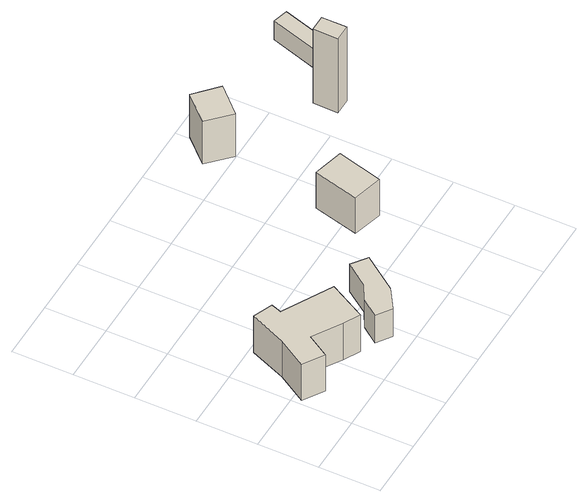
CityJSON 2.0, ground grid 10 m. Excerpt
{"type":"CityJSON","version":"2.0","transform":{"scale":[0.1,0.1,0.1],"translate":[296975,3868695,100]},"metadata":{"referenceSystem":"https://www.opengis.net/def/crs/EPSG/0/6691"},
"CityObjects":{
"building1":{"type":"Building","attributes":{"class":"3001","measuredHeight":2,"BuildingDetails.prefecture":"22","BuildingDetails.city":"22203","BuildingDetails.surveyYear":2015},"geometry":[{"type":"Solid","lod":"1","boundaries":[[[[0,1,2,3,4,5,6,7,8,9]],[[8,10,11,9]],[[7,12,10,8]],[[6,13,12,7]],[[5,14,13,6]],[[4,15,14,5]],[[3,16,15,4]],[[2,17,16,3]],[[1,18,17,2]],[[0,19,18,1]],[[9,11,19,0]],[[10,12,13,14,15,16,17,18,19,11]]]]}]},
"building2":{"type":"Building","attributes":{"class":"3001","measuredHeight":2,"BuildingDetails.prefecture":"22","BuildingDetails.city":"22203","BuildingDetails.surveyYear":2015},"geometry":[{"type":"Solid","lod":"1","boundaries":[[[[20,21,22,23,24,25,26]],[[25,27,28,26]],[[24,29,27,25]],[[23,30,29,24]],[[22,31,30,23]],[[21,32,31,22]],[[20,33,32,21]],[[26,28,33,20]],[[27,29,30,31,32,33,28]]]]}]},
"building3":{"type":"Building","attributes":{"class":"3001","measuredHeight":2,"BuildingDetails.prefecture":"22","BuildingDetails.city":"22203","BuildingDetails.surveyYear":2015},"geometry":[{"type":"Solid","lod":"1","boundaries":[[[[34,35,36,37]],[[36,38,39,37]],[[35,40,38,36]],[[34,41,40,35]],[[37,39,41,34]],[[38,40,41,39]]]]}]},
"building4":{"type":"Building","attributes":{"class":"3001","measuredHeight":2,"BuildingDetails.prefecture":"22","BuildingDetails.city":"22203","BuildingDetails.surveyYear":2015},"geometry":[{"type":"Solid","lod":"1","boundaries":[[[[42,43,44,45]],[[44,46,47,45]],[[43,48,46,44]],[[42,49,48,43]],[[45,47,49,42]],[[46,48,49,47]]]]}]},
"building5":{"type":"Building","attributes":{"class":"3003","measuredHeight":2,"BuildingDetails.prefecture":"22","BuildingDetails.city":"22203","BuildingDetails.surveyYear":2015},"geometry":[{"type":"Solid","lod":"1","boundaries":[[[[50,51,52,53]],[[52,54,55,53]],[[51,56,54,52]],[[50,57,56,51]],[[53,55,57,50]],[[54,56,57,55]]]]}]},
"building6":{"type":"Building","attributes":{"class":"3001","measuredHeight":2,"BuildingDetails.prefecture":"22","BuildingDetails.city":"22203","BuildingDetails.surveyYear":2015},"geometry":[{"type":"Solid","lod":"1","boundaries":[[[[58,59,60,61]],[[60,62,63,61]],[[59,64,62,60]],[[58,65,64,59]],[[61,63,65,58]],[[62,64,65,63]]]]}]}
},
"vertices":[
[136,58,9],[109,72,9],[63,101,9],[41,65,9],[8,86,9],[37,133,9],[62,193,9],[94,180,9],[88,163,9],[169,119,9],[88,163,83],[169,119,83],[94,180,83],[62,193,83],[37,133,83],[8,86,83],[41,65,83],[63,101,83],[109,72,83],[136,58,83],
[136,5,64],[112,22,64],[133,50,64],[160,65,64],[187,103,64],[212,85,64],[171,28,64],[212,85,120],[171,28,120],[187,103,120],[160,65,120],[133,50,120],[112,22,120],[136,5,120],
[251,127,114],[270,202,114],[320,189,114],[300,114,114],[320,189,187],[300,114,187],[270,202,187],[251,127,187],
[327,384,139],[286,341,139],[250,376,139],[290,418,139],[250,376,226],[290,418,226],[286,341,226],[327,384,226],
[388,229,190],[389,270,190],[416,270,190],[416,229,190],[416,270,341],[416,229,341],[389,270,341],[388,229,341],
[434,293,211],[458,370,211],[483,363,211],[459,285,211],[483,363,249],[459,285,249],[458,370,249],[434,293,249]
]}
